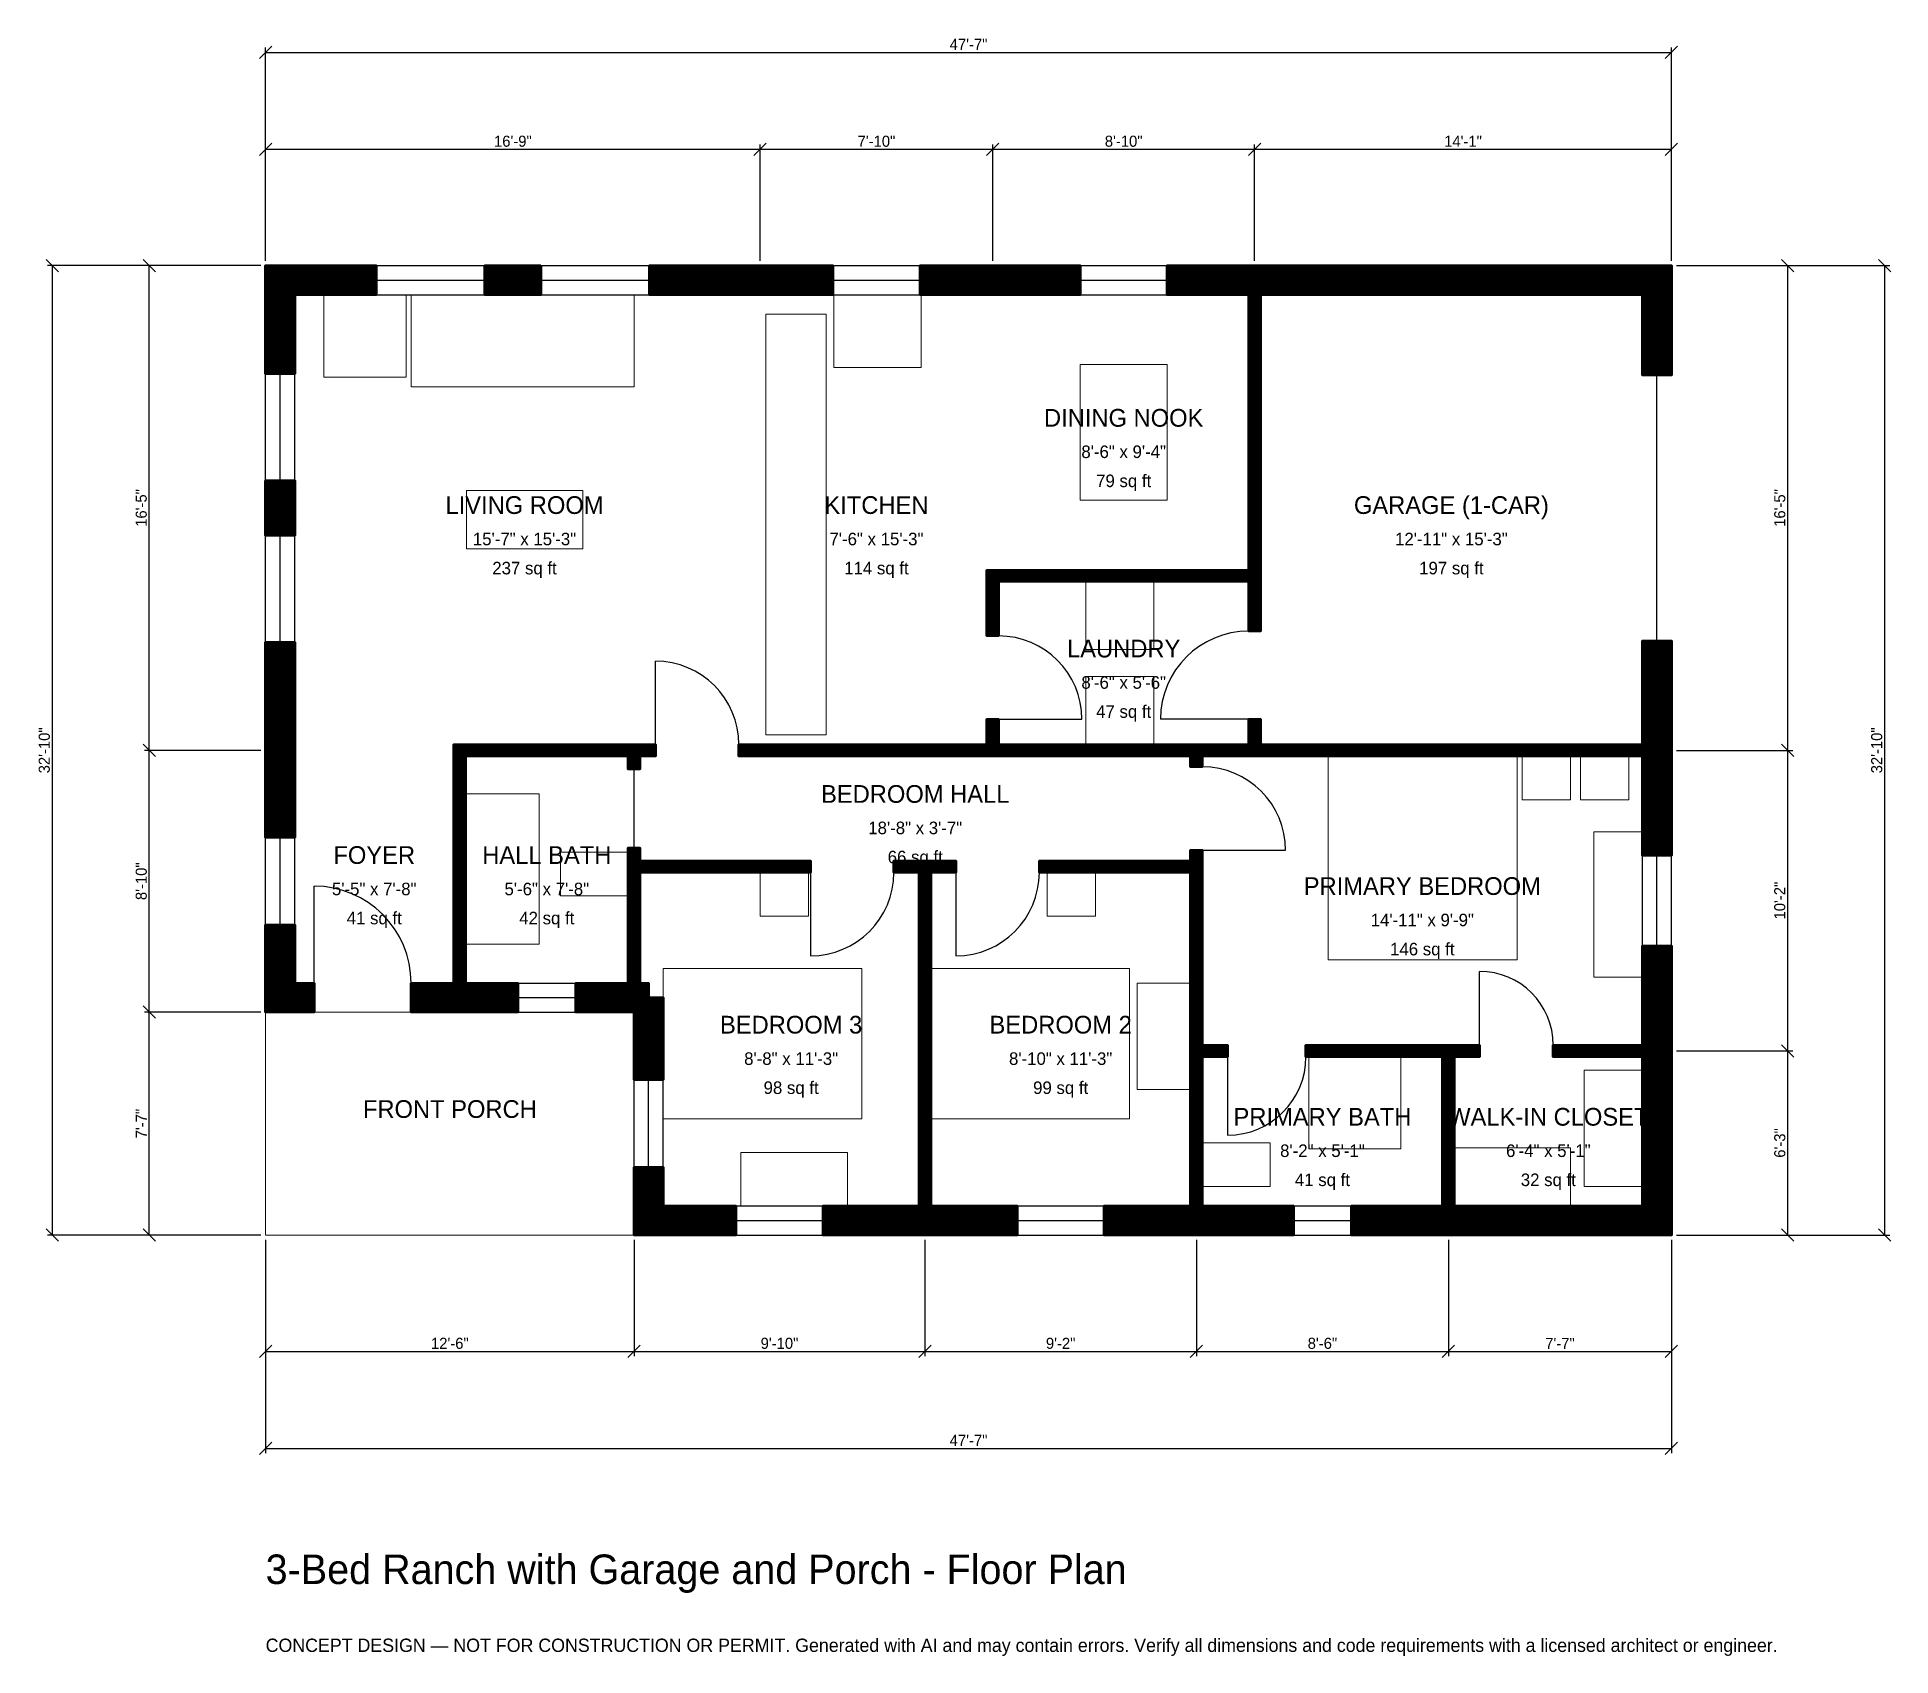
# Model space of a CAD drawing. Header units: inches. Extents: x -93 to 660, y -171 to 487.
import ezdxf
from ezdxf.enums import TextEntityAlignment as Align

# ---------------------------------------------------------------- set-up
doc = ezdxf.new("R2010")
doc.units = ezdxf.units.IN
doc.header["$MEASUREMENT"] = 0
doc.linetypes.add('DASHED', pattern=[0.6, 0.5, -0.1])
for name, color, linetype, lineweight in [('A-ANNO-DIMS', 1, 'Continuous', 13), ('A-ANNO-TEXT', 7, 'Continuous', 18), ('A-AREA-IDEN', 7, 'Continuous', 18), ('A-DOOR', 2, 'Continuous', 25), ('A-FLOR-FIXT', 9, 'Continuous', 13), ('A-FURN', 9, 'Continuous', 13), ('A-GLAZ', 4, 'Continuous', 25), ('A-SITE-PAVE', 8, 'Continuous', 13), ('A-WALL', 7, 'Continuous', 50), ('A-WALL-PATT', 8, 'Continuous', 13)]:
    doc.layers.add(name, color=color, linetype=linetype, lineweight=lineweight)
doc.dimstyles.new('PLAN', dxfattribs={"dimtxt": 4.5, "dimasz": 3, "dimexe": 2, "dimexo": 2, "dimgap": 1, "dimtad": 1, "dimdec": 0, "dimlunit": 4, "dimtsz": 2.5, "dimcen": 2.5, "dimclrd": 1, "dimclre": 1, "dimazin": 3, "dimtfac": 1, "dimtmove": 0, "dimatfit": 3})

msp = doc.modelspace()

# ---------------------------------------------------------------- hatches: boundary and pattern name
at = {"layer": 'A-WALL-PATT'}
h = msp.add_hatch(dxfattribs=at)
h.set_pattern_fill('ANSI31', color=8, scale=0.8)
h.paths.add_polyline_path([(261.811, 0), (226.378, 0), (226.378, 11.811), (261.811, 11.811), (265.3543, 11.811), (265.3543, 147.2441), (255.1181, 147.2441), (255.1181, 151.9685), (265.3543, 151.9685), (270.0787, 151.9685), (280.315, 151.9685), (280.315, 147.2441), (270.0787, 147.2441), (270.0787, 11.811), (273.622, 11.811), (305.1181, 11.811), (305.1181, 0), (273.622, 0), (270.0787, 0), (270.0787, 0), (265.3543, 0), (265.3543, 0), (261.811, 0)])
h.paths.add_polyline_path([(161.4173, 0), (161.4173, 0), (149.6063, 0), (149.6063, 0), (149.6063, 0), (149.6063, 11.811), (149.6063, 11.811), (149.6063, 27.5591), (161.4173, 27.5591), (161.4173, 11.811), (190.9449, 11.811), (190.9449, 0), (161.4173, 0)])
h.paths.add_polyline_path([(149.6063, 88.189), (149.6063, 88.189), (149.6063, 90.5511), (147.2441, 90.5511), (147.2441, 90.5512), (125.9843, 90.5512), (125.9843, 102.3622), (147.2441, 102.3622), (147.2441, 147.2441), (147.2441, 151.9685), (147.2441, 157.2835), (151.9685, 157.2835), (151.9685, 151.9685), (221.2598, 151.9685), (221.2598, 147.2441), (151.9685, 147.2441), (151.9685, 102.3622), (155.5118, 102.3622), (155.5118, 96.4567), (161.4173, 96.4567), (161.4173, 62.9921), (149.6063, 62.9921), (149.6063, 88.189)])
h.paths.add_polyline_path([(84.6457, 90.5512), (81.1024, 90.5512), (81.1024, 90.5511), (76.378, 90.5511), (76.378, 90.5512), (72.8346, 90.5512), (59.0551, 90.5512), (59.0551, 102.3622), (72.8346, 102.3622), (76.378, 102.3622), (76.378, 194.4882), (76.378, 199.2126), (81.1024, 199.2126), (147.2441, 199.2126), (151.9685, 199.2126), (158.2677, 199.2126), (158.2677, 194.4882), (151.9685, 194.4882), (151.9685, 189.1732), (147.2441, 189.1732), (147.2441, 194.4882), (81.1024, 194.4882), (81.1024, 102.3622), (84.6457, 102.3622), (102.3622, 102.3622), (102.3622, 90.5512), (84.6457, 90.5512)])
h.paths.add_polyline_path([(11.811, 90.5512), (11.811, 90.5511), (0, 90.5511), (0, 90.5512), (0, 90.5512), (0, 102.3622), (0, 102.3622), (0, 125.9843), (11.811, 125.9843), (11.811, 102.3622), (19.685, 102.3622), (19.685, 90.5512), (11.811, 90.5512)])
h.paths.add_polyline_path([(0, 190.9449), (0, 202.7559), (0, 240.8136), (11.811, 240.8136), (11.811, 202.7559), (11.811, 190.9449), (11.811, 161.4173), (0, 161.4173), (0, 190.9449)])
h.paths.add_polyline_path([(0, 306.4304), (11.811, 306.4304), (11.811, 284.1207), (0, 284.1207), (0, 306.4304)])
h.paths.add_polyline_path([(0, 381.8898), (0, 381.8898), (0, 393.7008), (0, 393.7008), (0, 393.7008), (11.811, 393.7008), (11.811, 393.7008), (44.8819, 393.7008), (44.8819, 381.8898), (11.811, 381.8898), (11.811, 349.7375), (0, 349.7375), (0, 381.8898)])
h.paths.add_polyline_path([(111.811, 393.7008), (111.811, 381.8898), (88.9764, 381.8898), (88.9764, 393.7008), (111.811, 393.7008)])
h.paths.add_polyline_path([(194.8819, 393.7008), (206.6929, 393.7008), (230.315, 393.7008), (230.315, 381.8898), (206.6929, 381.8898), (194.8819, 381.8898), (155.9055, 381.8898), (155.9055, 393.7008), (194.8819, 393.7008)])
h.paths.add_polyline_path([(289.3701, 393.7008), (301.1811, 393.7008), (330.7087, 393.7008), (330.7087, 381.8898), (301.1811, 381.8898), (289.3701, 381.8898), (265.748, 381.8898), (265.748, 393.7008), (289.3701, 393.7008)])
h.paths.add_polyline_path([(395.6693, 393.7008), (399.2126, 393.7008), (399.2126, 393.7008), (403.937, 393.7008), (403.937, 393.7008), (407.4803, 393.7008), (559.0551, 393.7008), (559.0551, 393.7008), (570.8661, 393.7008), (570.8661, 393.7008), (570.8662, 393.7008), (570.8662, 381.8898), (570.8661, 381.8898), (570.8661, 349.2126), (559.0551, 349.2126), (559.0551, 381.8898), (407.4803, 381.8898), (403.937, 381.8898), (403.937, 270.0787), (403.937, 265.3543), (403.937, 245.2756), (399.2126, 245.2756), (399.2126, 265.3543), (297.6378, 265.3543), (297.6378, 243.3071), (292.9134, 243.3071), (292.9134, 265.3543), (292.9134, 270.0787), (297.6378, 270.0787), (399.2126, 270.0787), (399.2126, 381.8898), (395.6693, 381.8898), (366.1417, 381.8898), (366.1417, 393.7008), (395.6693, 393.7008)])
h.paths.add_polyline_path([(570.8661, 202.7559), (570.8661, 199.2126), (570.8662, 199.2126), (570.8662, 194.4882), (570.8661, 194.4882), (570.8661, 190.9449), (570.8661, 154.1339), (559.0551, 154.1339), (559.0551, 190.9449), (559.0551, 194.4882), (403.937, 194.4882), (399.2126, 194.4882), (380.315, 194.4882), (380.315, 190.1575), (375.5906, 190.1575), (375.5906, 194.4882), (297.6378, 194.4882), (292.9134, 194.4882), (203.1496, 194.4882), (198.4252, 194.4882), (192.126, 194.4882), (192.126, 199.2126), (198.4252, 199.2126), (203.1496, 199.2126), (292.9134, 199.2126), (292.9134, 209.4488), (297.6378, 209.4488), (297.6378, 199.2126), (375.5906, 199.2126), (380.315, 199.2126), (399.2126, 199.2126), (399.2126, 209.4488), (403.937, 209.4488), (403.937, 199.2126), (559.0551, 199.2126), (559.0551, 202.7559), (559.0551, 241.3386), (570.8661, 241.3386), (570.8661, 202.7559)])
h.paths.add_polyline_path([(570.8661, 80.7087), (570.8661, 77.1654), (570.8662, 77.1654), (570.8662, 72.4409), (570.8661, 72.4409), (570.8661, 68.8976), (570.8661, 11.811), (570.8662, 11.811), (570.8662, 0), (570.8661, 0), (570.8661, 0), (559.0551, 0), (559.0551, 0), (486.2205, 0), (482.6772, 0), (482.6772, 0), (477.9528, 0), (477.9528, 0), (474.4094, 0), (440.9449, 0), (440.9449, 11.811), (474.4094, 11.811), (477.9528, 11.811), (477.9528, 72.4409), (422.4409, 72.4409), (422.4409, 77.1654), (477.9528, 77.1654), (482.6772, 77.1654), (492.9134, 77.1654), (492.9134, 72.4409), (482.6772, 72.4409), (482.6772, 11.811), (486.2205, 11.811), (559.0551, 11.811), (559.0551, 68.8976), (559.0551, 72.4409), (522.8346, 72.4409), (522.8346, 77.1654), (559.0551, 77.1654), (559.0551, 80.7087), (559.0551, 117.5197), (570.8661, 117.5197), (570.8661, 80.7087)])
h.paths.add_polyline_path([(383.8583, 0), (380.315, 0), (380.315, 0), (375.5906, 0), (375.5906, 0), (372.0472, 0), (340.5512, 0), (340.5512, 11.811), (372.0472, 11.811), (375.5906, 11.811), (375.5906, 72.4409), (375.5906, 77.1654), (375.5906, 147.2441), (314.1732, 147.2441), (314.1732, 151.9685), (375.5906, 151.9685), (375.5906, 156.2992), (380.315, 156.2992), (380.315, 151.9685), (380.315, 147.2441), (380.315, 77.1654), (390.5512, 77.1654), (390.5512, 72.4409), (380.315, 72.4409), (380.315, 11.811), (383.8583, 11.811), (417.3228, 11.811), (417.3228, 0), (383.8583, 0)])

# ---------------------------------------------------------------- linework, layer by layer
at = {"layer": 'A-DOOR', "linetype": 'DASHED'}
msp.add_line((564.9606, 241.3386), (564.9606, 349.2126), dxfattribs=at)
at = {"layer": 'A-DOOR'}
for p, q in [((158.2677, 199.2126), (158.2677, 233.0709)), ((297.6378, 209.4488), (331.4961, 209.4488)), ((399.2126, 209.4488), (363.3858, 209.4488)), ((149.6063, 157.2835), (149.6063, 189.1732)), ((380.315, 156.2992), (414.1732, 156.2992)), ((221.2598, 147.2441), (221.2598, 113.3858)), ((280.315, 147.2441), (280.315, 113.3858)), ((19.685, 102.3622), (19.685, 141.7323)), ((492.9134, 77.1654), (492.9134, 107.0866)), ((390.5512, 72.4409), (390.5512, 40.5512))]:
    msp.add_line(p, q, dxfattribs=at)
for centre, radius, start, end in [((297.6378, 209.4488), 33.8583, 0, 90), ((399.2126, 209.4488), 35.8268, 90, 180), ((158.2677, 199.2126), 33.8583, 0, 90), ((380.315, 156.2992), 33.8583, 0, 90), ((221.2598, 147.2441), 33.8583, 270, 360), ((280.315, 147.2441), 33.8583, 270, 360), ((19.685, 102.3622), 39.3701, 0, 90), ((492.9134, 77.1654), 29.9213, 0, 90), ((390.5512, 72.4409), 31.8898, 270, 360)]:
    msp.add_arc(centre, radius, start, end, dxfattribs=at)
at = {"layer": 'A-FLOR-FIXT'}
for points in [[(203.1496, 203.1496), (227.5591, 203.1496), (227.5591, 374.0157), (203.1496, 374.0157)], [(81.1024, 118.1102), (111.0236, 118.1102), (111.0236, 179.1339), (81.1024, 179.1339)], [(119.685, 137.7953), (147.2441, 137.7953), (147.2441, 155.5118), (119.685, 155.5118)], [(423.622, 35.0394), (461.0236, 35.0394), (461.0236, 72.4409), (423.622, 72.4409)], [(380.315, 19.685), (407.874, 19.685), (407.874, 37.4016), (380.315, 37.4016)]]:
    msp.add_lwpolyline(points, close=True, dxfattribs=at)
at = {"layer": 'A-FURN'}
for points in [[(23.622, 348.4252), (57.0866, 348.4252), (57.0866, 381.8898), (23.622, 381.8898)], [(59.0551, 344.4882), (149.6063, 344.4882), (149.6063, 381.8898), (59.0551, 381.8898)], [(230.7087, 352.3622), (266.1417, 352.3622), (266.1417, 381.8898), (230.7087, 381.8898)], [(330.7087, 298.4252), (366.1417, 298.4252), (366.1417, 353.5433), (330.7087, 353.5433)], [(81.4961, 278.7402), (128.7402, 278.7402), (128.7402, 302.3622), (81.4961, 302.3622)], [(333.0709, 237.7953), (360.6299, 237.7953), (360.6299, 265.3543), (333.0709, 265.3543)], [(333.0709, 199.2126), (360.6299, 199.2126), (360.6299, 226.7717), (333.0709, 226.7717)], [(431.4961, 111.811), (508.2677, 111.811), (508.2677, 194.4882), (431.4961, 194.4882)], [(510.2362, 176.7717), (529.9213, 176.7717), (529.9213, 194.4882), (510.2362, 194.4882)], [(533.8583, 176.7717), (553.5433, 176.7717), (553.5433, 194.4882), (533.8583, 194.4882)], [(539.3701, 104.7244), (559.0551, 104.7244), (559.0551, 163.7795), (539.3701, 163.7795)], [(200.7874, 129.5276), (220.4724, 129.5276), (220.4724, 147.2441), (200.7874, 147.2441)], [(317.3228, 129.5276), (337.0079, 129.5276), (337.0079, 147.2441), (317.3228, 147.2441)], [(161.4173, 47.2441), (242.126, 47.2441), (242.126, 108.2677), (161.4173, 108.2677)], [(270.0787, 47.2441), (350.7874, 47.2441), (350.7874, 108.2677), (270.0787, 108.2677)], [(353.937, 59.0551), (375.5906, 59.0551), (375.5906, 102.3622), (353.937, 102.3622)], [(535.4331, 19.685), (559.0551, 19.685), (559.0551, 66.9291), (535.4331, 66.9291)], [(192.9134, 11.811), (236.2205, 11.811), (236.2205, 33.4646), (192.9134, 33.4646)], [(482.6772, 11.811), (529.9213, 11.811), (529.9213, 35.4331), (482.6772, 35.4331)]]:
    msp.add_lwpolyline(points, close=True, dxfattribs=at)
at = {"layer": 'A-GLAZ'}
for p, q in [((44.8819, 393.7008), (88.9764, 393.7008)), ((111.811, 393.7008), (155.9055, 393.7008)), ((230.315, 393.7008), (265.748, 393.7008)), ((330.7087, 393.7008), (366.1417, 393.7008)), ((44.8819, 387.7953), (88.9764, 387.7953)), ((111.811, 387.7953), (155.9055, 387.7953)), ((230.315, 387.7953), (265.748, 387.7953)), ((330.7087, 387.7953), (366.1417, 387.7953)), ((44.8819, 381.8898), (88.9764, 381.8898)), ((111.811, 381.8898), (155.9055, 381.8898)), ((230.315, 381.8898), (265.748, 381.8898)), ((330.7087, 381.8898), (366.1417, 381.8898)), ((0, 306.4304), (0, 349.7375)), ((5.9055, 306.4304), (5.9055, 349.7375)), ((11.811, 306.4304), (11.811, 349.7375)), ((0, 240.8136), (0, 284.1207)), ((5.9055, 240.8136), (5.9055, 284.1207)), ((11.811, 240.8136), (11.811, 284.1207)), ((0, 125.9843), (0, 161.4173)), ((5.9055, 125.9843), (5.9055, 161.4173)), ((11.811, 125.9843), (11.811, 161.4173)), ((559.0551, 117.5197), (559.0551, 154.1339)), ((564.9606, 117.5197), (564.9606, 154.1339)), ((570.8661, 117.5197), (570.8661, 154.1339)), ((102.3622, 102.3622), (125.9843, 102.3622)), ((102.3622, 96.4567), (125.9843, 96.4567)), ((102.3622, 90.5512), (125.9843, 90.5512)), ((149.6063, 27.5591), (149.6063, 62.9921)), ((155.5118, 27.5591), (155.5118, 62.9921)), ((161.4173, 27.5591), (161.4173, 62.9921)), ((190.9449, 11.811), (226.378, 11.811)), ((305.1181, 11.811), (340.5512, 11.811)), ((417.3228, 11.811), (440.9449, 11.811)), ((190.9449, 5.9055), (226.378, 5.9055)), ((190.9449, 0), (226.378, 0)), ((305.1181, 5.9055), (340.5512, 5.9055)), ((305.1181, 0), (340.5512, 0)), ((417.3228, 5.9055), (440.9449, 5.9055)), ((417.3228, 0), (440.9449, 0))]:
    msp.add_line(p, q, dxfattribs=at)
at = {"layer": 'A-SITE-PAVE', "linetype": 'DASHED'}
msp.add_lwpolyline([(0, 0), (149.6063, 0), (149.6063, 90.5512), (0, 90.5512)], close=True, dxfattribs=at)
at = {"layer": 'A-WALL'}
for points in [[(0, 381.8898), (0, 381.8898), (0, 393.7008), (0, 393.7008), (0, 393.7008), (11.811, 393.7008), (11.811, 393.7008), (44.8819, 393.7008), (44.8819, 381.8898), (11.811, 381.8898), (11.811, 349.7375), (0, 349.7375), (0, 381.8898)], [(111.811, 393.7008), (111.811, 381.8898), (88.9764, 381.8898), (88.9764, 393.7008), (111.811, 393.7008)], [(194.8819, 393.7008), (206.6929, 393.7008), (230.315, 393.7008), (230.315, 381.8898), (206.6929, 381.8898), (194.8819, 381.8898), (155.9055, 381.8898), (155.9055, 393.7008), (194.8819, 393.7008)], [(289.3701, 393.7008), (301.1811, 393.7008), (330.7087, 393.7008), (330.7087, 381.8898), (301.1811, 381.8898), (289.3701, 381.8898), (265.748, 381.8898), (265.748, 393.7008), (289.3701, 393.7008)], [(395.6693, 393.7008), (399.2126, 393.7008), (399.2126, 393.7008), (403.937, 393.7008), (403.937, 393.7008), (407.4803, 393.7008), (559.0551, 393.7008), (559.0551, 393.7008), (570.8661, 393.7008), (570.8661, 393.7008), (570.8662, 393.7008), (570.8662, 381.8898), (570.8661, 381.8898), (570.8661, 349.2126), (559.0551, 349.2126), (559.0551, 381.8898), (407.4803, 381.8898), (403.937, 381.8898), (403.937, 270.0787), (403.937, 265.3543), (403.937, 245.2756), (399.2126, 245.2756), (399.2126, 265.3543), (297.6378, 265.3543), (297.6378, 243.3071), (292.9134, 243.3071), (292.9134, 265.3543), (292.9134, 270.0787), (297.6378, 270.0787), (399.2126, 270.0787), (399.2126, 381.8898), (395.6693, 381.8898), (366.1417, 381.8898), (366.1417, 393.7008), (395.6693, 393.7008)], [(0, 306.4304), (11.811, 306.4304), (11.811, 284.1207), (0, 284.1207), (0, 306.4304)], [(570.8661, 202.7559), (570.8661, 199.2126), (570.8662, 199.2126), (570.8662, 194.4882), (570.8661, 194.4882), (570.8661, 190.9449), (570.8661, 154.1339), (559.0551, 154.1339), (559.0551, 190.9449), (559.0551, 194.4882), (403.937, 194.4882), (399.2126, 194.4882), (380.315, 194.4882), (380.315, 190.1575), (375.5906, 190.1575), (375.5906, 194.4882), (297.6378, 194.4882), (292.9134, 194.4882), (203.1496, 194.4882), (198.4252, 194.4882), (192.126, 194.4882), (192.126, 199.2126), (198.4252, 199.2126), (203.1496, 199.2126), (292.9134, 199.2126), (292.9134, 209.4488), (297.6378, 209.4488), (297.6378, 199.2126), (375.5906, 199.2126), (380.315, 199.2126), (399.2126, 199.2126), (399.2126, 209.4488), (403.937, 209.4488), (403.937, 199.2126), (559.0551, 199.2126), (559.0551, 202.7559), (559.0551, 241.3386), (570.8661, 241.3386), (570.8661, 202.7559)], [(0, 190.9449), (0, 202.7559), (0, 240.8136), (11.811, 240.8136), (11.811, 202.7559), (11.811, 190.9449), (11.811, 161.4173), (0, 161.4173), (0, 190.9449)], [(84.6457, 90.5512), (81.1024, 90.5512), (81.1024, 90.5511), (76.378, 90.5511), (76.378, 90.5512), (72.8346, 90.5512), (59.0551, 90.5512), (59.0551, 102.3622), (72.8346, 102.3622), (76.378, 102.3622), (76.378, 194.4882), (76.378, 199.2126), (81.1024, 199.2126), (147.2441, 199.2126), (151.9685, 199.2126), (158.2677, 199.2126), (158.2677, 194.4882), (151.9685, 194.4882), (151.9685, 189.1732), (147.2441, 189.1732), (147.2441, 194.4882), (81.1024, 194.4882), (81.1024, 102.3622), (84.6457, 102.3622), (102.3622, 102.3622), (102.3622, 90.5512), (84.6457, 90.5512)], [(149.6063, 88.189), (149.6063, 88.189), (149.6063, 90.5511), (147.2441, 90.5511), (147.2441, 90.5512), (125.9843, 90.5512), (125.9843, 102.3622), (147.2441, 102.3622), (147.2441, 147.2441), (147.2441, 151.9685), (147.2441, 157.2835), (151.9685, 157.2835), (151.9685, 151.9685), (221.2598, 151.9685), (221.2598, 147.2441), (151.9685, 147.2441), (151.9685, 102.3622), (155.5118, 102.3622), (155.5118, 96.4567), (161.4173, 96.4567), (161.4173, 62.9921), (149.6063, 62.9921), (149.6063, 88.189)], [(261.811, 0), (226.378, 0), (226.378, 11.811), (261.811, 11.811), (265.3543, 11.811), (265.3543, 147.2441), (255.1181, 147.2441), (255.1181, 151.9685), (265.3543, 151.9685), (270.0787, 151.9685), (280.315, 151.9685), (280.315, 147.2441), (270.0787, 147.2441), (270.0787, 11.811), (273.622, 11.811), (305.1181, 11.811), (305.1181, 0), (273.622, 0), (270.0787, 0), (270.0787, 0), (265.3543, 0), (265.3543, 0), (261.811, 0)], [(383.8583, 0), (380.315, 0), (380.315, 0), (375.5906, 0), (375.5906, 0), (372.0472, 0), (340.5512, 0), (340.5512, 11.811), (372.0472, 11.811), (375.5906, 11.811), (375.5906, 72.4409), (375.5906, 77.1654), (375.5906, 147.2441), (314.1732, 147.2441), (314.1732, 151.9685), (375.5906, 151.9685), (375.5906, 156.2992), (380.315, 156.2992), (380.315, 151.9685), (380.315, 147.2441), (380.315, 77.1654), (390.5512, 77.1654), (390.5512, 72.4409), (380.315, 72.4409), (380.315, 11.811), (383.8583, 11.811), (417.3228, 11.811), (417.3228, 0), (383.8583, 0)], [(11.811, 90.5512), (11.811, 90.5511), (0, 90.5511), (0, 90.5512), (0, 90.5512), (0, 102.3622), (0, 102.3622), (0, 125.9843), (11.811, 125.9843), (11.811, 102.3622), (19.685, 102.3622), (19.685, 90.5512), (11.811, 90.5512)], [(570.8661, 80.7087), (570.8661, 77.1654), (570.8662, 77.1654), (570.8662, 72.4409), (570.8661, 72.4409), (570.8661, 68.8976), (570.8661, 11.811), (570.8662, 11.811), (570.8662, 0), (570.8661, 0), (570.8661, 0), (559.0551, 0), (559.0551, 0), (486.2205, 0), (482.6772, 0), (482.6772, 0), (477.9528, 0), (477.9528, 0), (474.4094, 0), (440.9449, 0), (440.9449, 11.811), (474.4094, 11.811), (477.9528, 11.811), (477.9528, 72.4409), (422.4409, 72.4409), (422.4409, 77.1654), (477.9528, 77.1654), (482.6772, 77.1654), (492.9134, 77.1654), (492.9134, 72.4409), (482.6772, 72.4409), (482.6772, 11.811), (486.2205, 11.811), (559.0551, 11.811), (559.0551, 68.8976), (559.0551, 72.4409), (522.8346, 72.4409), (522.8346, 77.1654), (559.0551, 77.1654), (559.0551, 80.7087), (559.0551, 117.5197), (570.8661, 117.5197), (570.8661, 80.7087)], [(161.4173, 0), (161.4173, 0), (149.6063, 0), (149.6063, 0), (149.6063, 0), (149.6063, 11.811), (149.6063, 11.811), (149.6063, 27.5591), (161.4173, 27.5591), (161.4173, 11.811), (190.9449, 11.811), (190.9449, 0), (161.4173, 0)]]:
    msp.add_lwpolyline(points, close=True, dxfattribs=at)

# ---------------------------------------------------------------- texts
at = {"layer": 'A-ANNO-TEXT'}
for s, height, p in [('3-Bed Ranch with Garage and Porch - Floor Plan', 12, (0, -141.7323)), ('CONCEPT DESIGN — NOT FOR CONSTRUCTION OR PERMIT. Generated with AI and may contain errors. Verify all dimensions and code requirements with a licensed architect or engineer.', 5.4, (0, -169.2913))]:
    msp.add_text(s, height=height, dxfattribs=at).set_placement(p)
at = {"layer": 'A-AREA-IDEN'}
for s, height, p in [('DINING NOOK', 7.2, (348.4252, 331.8898)), ('8\'-6" x 9\'-4"', 5.1, (348.4252, 318.1102)), ('79 sq ft', 5.1, (348.4252, 306.2992)), ('LIVING ROOM', 7.2, (105.1181, 296.4567)), ('KITCHEN', 7.2, (248.0315, 296.4567)), ('GARAGE (1-CAR)', 7.2, (481.4961, 296.4567)), ('15\'-7" x 15\'-3"', 5.1, (105.1181, 282.6772)), ('7\'-6" x 15\'-3"', 5.1, (248.0315, 282.6772)), ('12\'-11" x 15\'-3"', 5.1, (481.4961, 282.6772)), ('237 sq ft', 5.1, (105.1181, 270.8661)), ('114 sq ft', 5.1, (248.0315, 270.8661)), ('197 sq ft', 5.1, (481.4961, 270.8661)), ('LAUNDRY', 7.2, (348.4252, 238.189)), ('8\'-6" x 5\'-6"', 5.1, (348.4252, 224.4094)), ('47 sq ft', 5.1, (348.4252, 212.5984)), ('BEDROOM HALL', 7.2, (263.7795, 179.1339)), ('18\'-8" x 3\'-7"', 5.1, (263.7795, 165.3543)), ('FOYER', 7.2, (44.0945, 154.3307)), ('HALL BATH', 7.2, (114.1732, 154.3307)), ('66 sq ft', 5.1, (263.7795, 153.5433)), ('5\'-5" x 7\'-8"', 5.1, (44.0945, 140.5512)), ('5\'-6" x 7\'-8"', 5.1, (114.1732, 140.5512)), ('PRIMARY BEDROOM', 7.2, (469.685, 141.7323)), ('41 sq ft', 5.1, (44.0945, 128.7402)), ('42 sq ft', 5.1, (114.1732, 128.7402)), ('14\'-11" x 9\'-9"', 5.1, (469.685, 127.9528)), ('146 sq ft', 5.1, (469.685, 116.1417)), ('BEDROOM 3', 7.2, (213.3858, 85.4331)), ('BEDROOM 2', 7.2, (322.8346, 85.4331)), ('8\'-8" x 11\'-3"', 5.1, (213.3858, 71.6535)), ('8\'-10" x 11\'-3"', 5.1, (322.8346, 71.6535)), ('98 sq ft', 5.1, (213.3858, 59.8425)), ('99 sq ft', 5.1, (322.8346, 59.8425)), ('FRONT PORCH', 7.2, (74.8031, 51.1811)), ('PRIMARY BATH', 7.2, (429.1339, 48.0315)), ('WALK-IN CLOSET', 7.2, (520.8661, 48.0315)), ('8\'-2" x 5\'-1"', 5.1, (429.1339, 34.252)), ('6\'-4" x 5\'-1"', 5.1, (520.8661, 34.252)), ('41 sq ft', 5.1, (429.1339, 22.4409)), ('32 sq ft', 5.1, (520.8661, 22.4409))]:
    msp.add_text(s, height=height, dxfattribs=at).set_placement(p, align=Align.MIDDLE_CENTER)

# ---------------------------------------------------------------- dimensions: what is measured, and where the dimension line sits
at = {"layer": 'A-ANNO-DIMS'}
for base, p1, p2, text in [((0, 480.315), (0, 393.7008), (570.8661, 393.7008), '47\'-7"'), ((0, 440.9449), (0, 393.7008), (200.7874, 393.7008), '16\'-9"'), ((200.7874, 440.9449), (200.7874, 393.7008), (295.2756, 393.7008), '7\'-10"'), ((295.2756, 440.9449), (295.2756, 393.7008), (401.5748, 393.7008), '8\'-10"'), ((401.5748, 440.9449), (401.5748, 393.7008), (570.8661, 393.7008), '14\'-1"'), ((0, -47.2441), (0, 0), (149.6063, 0), '12\'-6"'), ((0, -86.6142), (0, 0), (570.8661, 0), '47\'-7"'), ((149.6063, -47.2441), (149.6063, 0), (267.7165, 0), '9\'-10"'), ((267.7165, -47.2441), (267.7165, 0), (377.9528, 0), '9\'-2"'), ((377.9528, -47.2441), (377.9528, 0), (480.315, 0), '8\'-6"'), ((480.315, -47.2441), (480.315, 0), (570.8661, 0), '7\'-7"')]:
    msp.add_linear_dim(base=base, p1=p1, p2=p2, text=text, dimstyle='PLAN', dxfattribs=at).render()
for base, p1, p2, text in [((-86.6142, 0), (0, 0), (0, 393.7008), '32\'-10"'), ((-47.2441, 196.8504), (0, 196.8504), (0, 393.7008), '16\'-5"'), ((618.1102, 196.8504), (570.8661, 196.8504), (570.8661, 393.7008), '16\'-5"'), ((657.4803, 0), (570.8661, 0), (570.8661, 393.7008), '32\'-10"'), ((-47.2441, 90.5512), (0, 90.5512), (0, 196.8504), '8\'-10"'), ((618.1102, 74.8031), (570.8661, 74.8031), (570.8661, 196.8504), '10\'-2"'), ((-47.2441, 0), (0, 0), (0, 90.5512), '7\'-7"'), ((618.1102, 0), (570.8661, 0), (570.8661, 74.8031), '6\'-3"')]:
    msp.add_linear_dim(base=base, p1=p1, p2=p2, angle=90, text=text, dimstyle='PLAN', dxfattribs=at).render()

doc.saveas('drawing.dxf')
